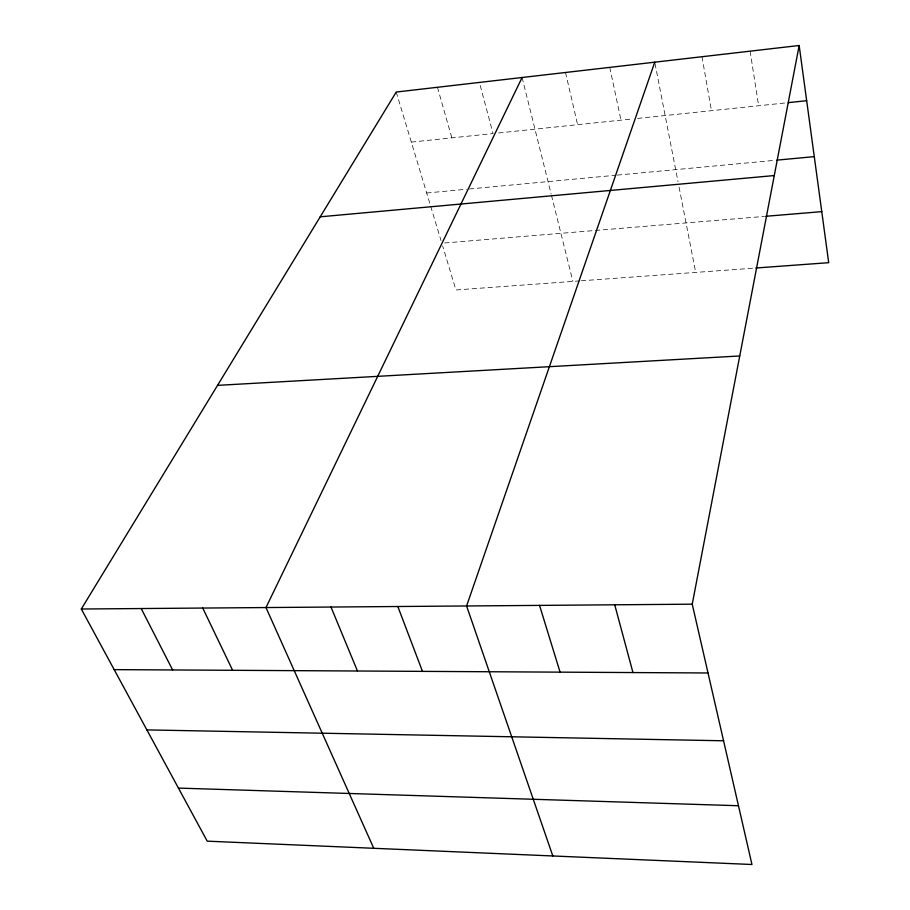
<?xml version="1.0" encoding="UTF-8"?>
<svg xmlns="http://www.w3.org/2000/svg" width="910" height="910" viewBox="0 0 910 910"><rect width="100%" height="100%" fill="white"/><g stroke="black" fill="none" stroke-linecap="round" stroke-linejoin="round"><path stroke-width="0.68" stroke-dasharray="4.55 3.41" d="M411.32 142.108L493.049 133.554L479.399 82.435M498.635 132.962L632.029 118.994M637.546 118.425L785.478 102.932M426.665 192.988L466.455 189.257M469.241 188.984L615.933 175.232M617.298 175.107L775.536 160.262M444.615 242.981L764.411 216.409M579.852 280.894L455.921 289.971L442.613 245.837M581.24 280.792L754.504 268.109M396.225 92.046L441.031 240.593M437.448 87.28L451.838 137.865M522.09 77.509L551.119 193.978M551.46 195.354L572.902 281.406M565.519 72.481L577.6 124.693M609.745 67.374L620.984 120.154M655.018 63.552L678.03 181.75M679.076 187.142L695.684 272.42M701.985 56.727L711.449 110.679M750.113 51.165L758.621 105.742"/><path stroke-width="1.36" d="M692.237 604.183L799.162 45.5L396.225 92.046L81.297 609.017L207.23 841.159L751.956 864.5L692.237 604.183L81.297 609.017M654.756 62.176L466.591 605.969L552.814 855.969M522.09 77.509L265.982 607.55L373.76 848.291M788.299 102.637L806.669 100.714M776.924 160.126L814.279 156.622M320.206 216.819L774.262 175.562M765.833 216.284L821.764 211.643M755.891 268.006L828.703 262.683L799.162 45.5M217.536 385.362L739.739 355.969M114.182 669.635L708.014 672.979M146.874 729.9L723.575 740.785M178.451 788.094L738.476 805.737M141.198 608.54L172.638 669.965M202.737 608.051L232.63 670.306M330.978 607.038L357.482 671.011M397.829 606.515L422.479 671.375M539.55 605.389L560.071 672.149M614.728 604.797L632.951 672.558"/></g></svg>
